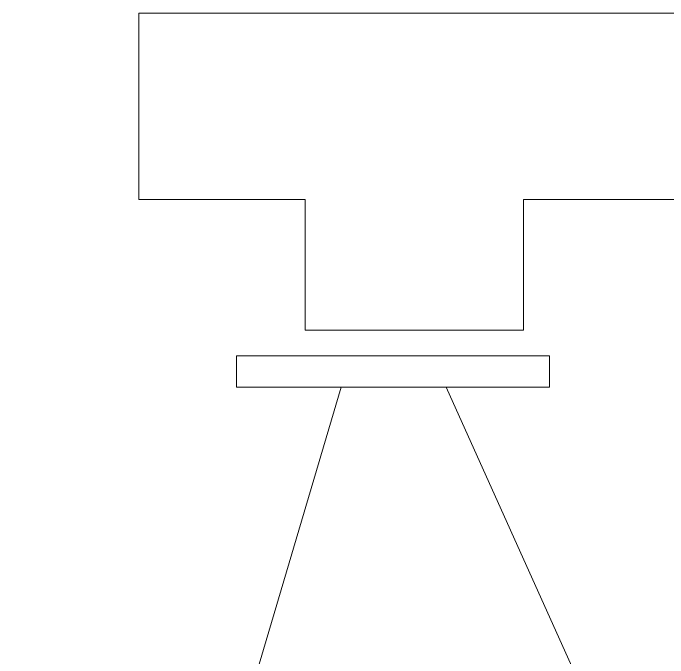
# Model space of a CAD drawing. Header units: millimetres. Extents: x -346728 to 1320345, y -537202 to -385966.
# Drawn here: x 1085828 to 1089183, y -495294 to -491990 of the extents above; entities that cross this region are included whole.
import ezdxf

# ---------------------------------------------------------------- set-up
doc = ezdxf.new("R2010")
doc.units = ezdxf.units.MM
doc.header["$LTSCALE"] = 100
doc.layers.add('NET-MANH', color=153, linetype='Continuous', lineweight=15)

msp = doc.modelspace()

# ---------------------------------------------------------------- linework, layer by layer
at = {"layer": 'NET-MANH', "linetype": 'Continuous'}
for p, q in [((1086472.4, -491989.6, -881.1), (1086472.4, -492944.5, -881.1)), ((1086472.4, -491989.6, -881.1), (1089497.5, -491989.6, -881.1)), ((1086472.4, -492944.5, -881.1), (1087324.7, -492944.5, -881.1)), ((1087324.7, -492944.5, -881.1), (1087324.7, -493613.8, -881.1)), ((1088443.4, -492944.5, -881.1), (1089426.7, -492944.5, -881.1)), ((1088443.4, -492944.5, -881.1), (1088443.4, -493613.8, -881.1)), ((1087324.7, -493613.8, -881.1), (1088443.4, -493613.8, -881.1)), ((1086971.8, -493746.8, -881.1), (1086971.8, -493906.5, -881.1)), ((1086971.8, -493746.8, -881.1), (1088576.5, -493746.8, -881.1)), ((1088576.5, -493746.8, -881.1), (1088576.5, -493906.5, -881.1)), ((1087508.7, -493906.5, -881.1), (1085827.7, -499580, -881.1)), ((1088576.5, -493906.5, -881.1), (1086971.8, -493906.5, -881.1)), ((1088046.7, -493906.5, -881.1), (1090601.9, -499580, -881.1))]:
    msp.add_line(p, q, dxfattribs=at)

doc.saveas('drawing.dxf')
